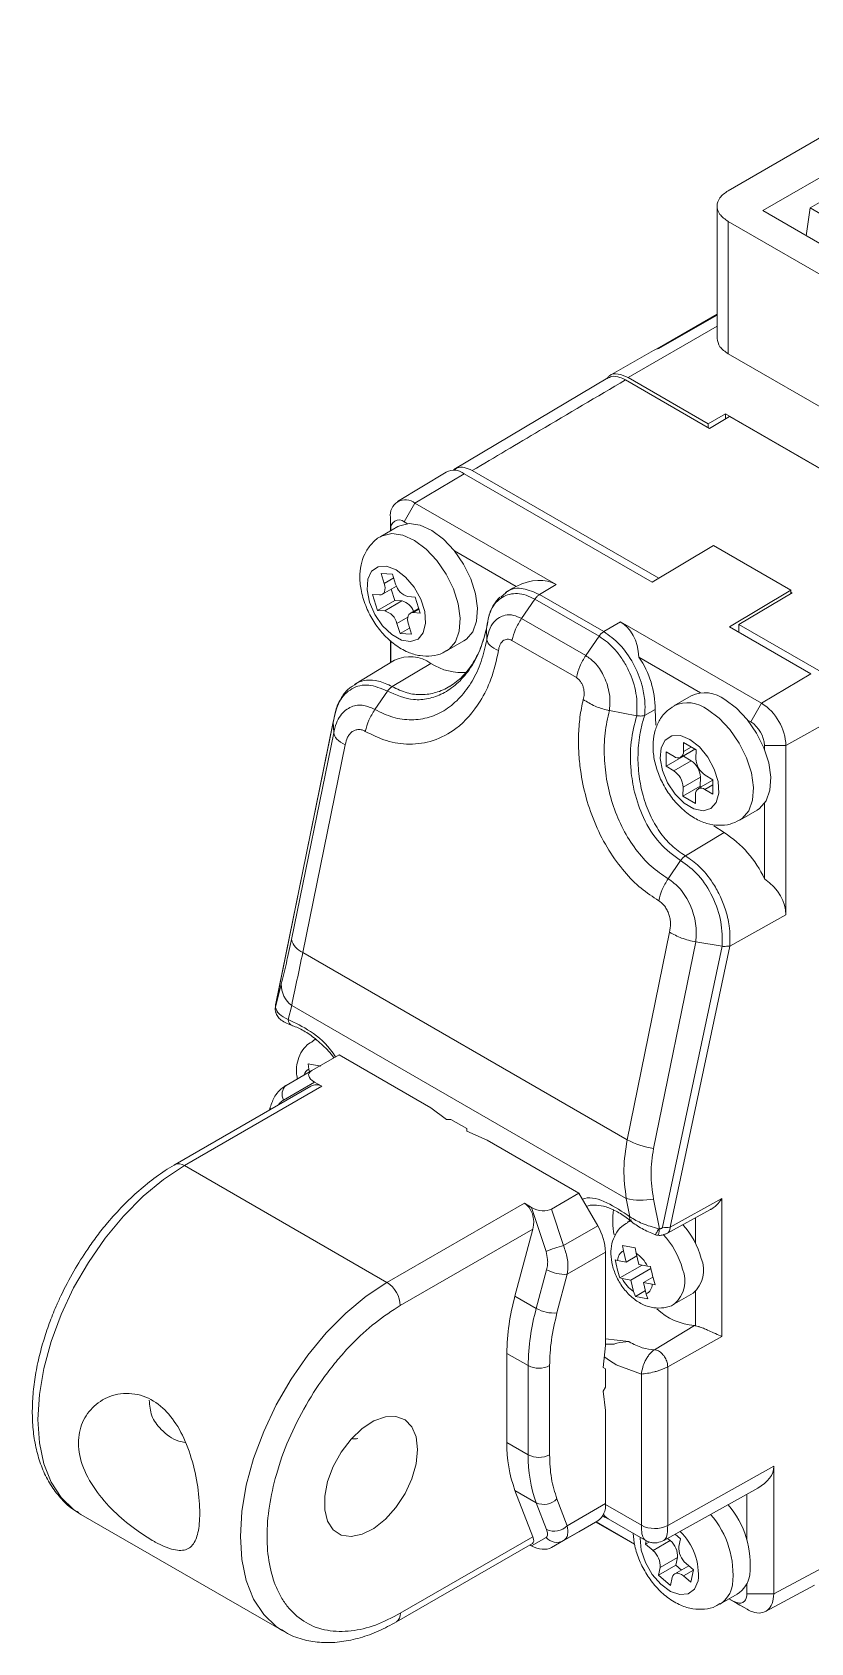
# Model space of a CAD drawing. Header units: inches. Extents: x 0.2 to 16.3, y 0.2 to 11.5.
# Drawn here: x 13.625 to 14.032, y 9.281 to 10.122 of the extents above; entities that cross this region are included whole.
import ezdxf

# ---------------------------------------------------------------- set-up
doc = ezdxf.new("R2010")
doc.units = ezdxf.units.IN
doc.header["$MEASUREMENT"] = 0

msp = doc.modelspace()

# ---------------------------------------------------------------- linework, layer by layer
at = {"color": 7, "linetype": 'Continuous', "lineweight": 18}
for p, q in [((13.98863, 10.03947), (14.132, 10.12224)), ((14.00672, 10.02903), (14.14731, 10.11018)), ((14.03145, 10.03044), (14.06519, 10.04992)), ((13.98286, 10.03146), (13.98286, 9.96232)), ((14.1487, 9.94706), (14.00672, 10.02903)), ((14.03145, 10.03044), (14.02941, 10.01593)), ((14.03771, 10.02683), (14.03145, 10.03044)), ((14.13896, 9.93662), (13.98863, 10.0234)), ((13.98863, 10.0234), (13.98863, 9.95428)), ((13.98286, 9.97489), (13.95157, 9.95682)), ((13.94956, 9.95606), (13.92657, 9.94279)), ((14.13896, 9.8675), (13.98863, 9.95428)), ((13.9258, 9.94179), (13.84545, 9.89378)), ((13.97889, 9.91531), (13.93504, 9.94062)), ((13.93643, 9.94183), (13.97819, 9.91772)), ((13.97819, 9.91772), (13.98724, 9.92295)), ((13.98933, 9.92149), (13.97889, 9.91531)), ((13.98724, 9.92295), (14.0805, 9.86911)), ((13.98724, 9.92295), (13.98724, 9.92025)), ((14.0798, 9.86925), (13.98933, 9.92149)), ((13.97819, 9.91571), (13.97819, 9.91772)), ((13.95243, 9.83705), (13.855, 9.89329)), ((13.84135, 9.89248), (13.81592, 9.87707)), ((13.85083, 9.89163), (13.82508, 9.87624)), ((13.94896, 9.83498), (13.85083, 9.89163)), ((13.82508, 9.87624), (13.81951, 9.86649)), ((13.82508, 9.87624), (13.89878, 9.83369)), ((13.81229, 9.86885), (13.81238, 9.86237)), ((13.81229, 9.86885), (13.81229, 9.86172)), ((13.8162, 9.86398), (13.80716, 9.85876)), ((13.81238, 9.86237), (13.81238, 9.86178)), ((13.81951, 9.86649), (13.82116, 9.86553)), ((13.8457, 9.85137), (13.87791, 9.83277)), ((13.98097, 9.8541), (13.94896, 9.83498)), ((14.02134, 9.8308), (13.98097, 9.8541)), ((13.81332, 9.83923), (13.80739, 9.83959)), ((13.80739, 9.83959), (13.80905, 9.83436)), ((13.81498, 9.834), (13.81332, 9.83923)), ((13.80289, 9.82857), (13.80554, 9.82019)), ((13.80659, 9.82834), (13.80289, 9.82857)), ((13.80805, 9.82866), (13.81539, 9.8329)), ((13.81271, 9.83135), (13.81459, 9.82541)), ((13.82512, 9.82722), (13.82142, 9.82744)), ((13.82778, 9.81884), (13.82512, 9.82722)), ((13.87259, 9.8294), (13.8699, 9.82707)), ((13.87616, 9.83191), (13.87242, 9.82964)), ((13.87616, 9.83191), (13.87791, 9.83277)), ((13.88765, 9.82609), (13.88075, 9.81599)), ((13.88765, 9.82609), (13.92118, 9.80673)), ((13.89012, 9.82851), (13.89878, 9.83369)), ((13.89012, 9.82851), (13.92365, 9.80915)), ((13.98933, 9.81167), (14.02134, 9.8308)), ((14.02204, 9.8294), (13.9942, 9.81294)), ((14.02134, 9.8308), (14.02134, 9.82899)), ((14.02134, 9.8298), (14.02204, 9.8294)), ((13.81459, 9.82541), (13.80554, 9.82019)), ((13.80554, 9.82019), (13.80925, 9.81996)), ((13.80925, 9.81996), (13.81829, 9.82519)), ((13.81459, 9.82541), (13.81829, 9.82519)), ((13.827, 9.82128), (13.82262, 9.81875)), ((13.82407, 9.81906), (13.82778, 9.81884)), ((13.81568, 9.81341), (13.81734, 9.80817)), ((13.82226, 9.81101), (13.81734, 9.80817)), ((13.82327, 9.80781), (13.82161, 9.81305)), ((13.86238, 9.81056), (13.86262, 9.80487)), ((13.88075, 9.81599), (13.91428, 9.79663)), ((13.92365, 9.80915), (13.93232, 9.81433)), ((13.93232, 9.81433), (14.00603, 9.77178)), ((13.98933, 9.81167), (14.03178, 9.78716)), ((13.9942, 9.81294), (13.9942, 9.80886)), ((14.03596, 9.78883), (13.9942, 9.81294)), ((13.81229, 9.80449), (13.81229, 9.793)), ((13.81238, 9.8044), (13.81238, 9.79306)), ((13.81734, 9.80817), (13.82327, 9.80781)), ((13.8416, 9.79909), (13.85065, 9.80431)), ((13.87574, 9.80455), (13.90935, 9.78515)), ((13.91428, 9.79663), (13.92118, 9.80673)), ((13.81438, 9.79427), (13.79348, 9.78161)), ((13.81315, 9.78044), (13.83343, 9.79255)), ((13.97427, 9.77714), (13.94206, 9.79574)), ((14.03178, 9.78716), (14.00603, 9.77178)), ((13.79244, 9.78064), (13.79359, 9.78143)), ((13.81069, 9.77801), (13.80417, 9.76849)), ((13.96932, 9.77559), (13.96027, 9.77037)), ((13.92658, 9.76794), (13.94089, 9.76523)), ((13.94496, 9.76535), (13.95055, 9.76847)), ((13.95055, 9.76847), (13.95089, 9.76036)), ((14.00603, 9.77178), (14.00046, 9.76202)), ((13.75234, 9.61465), (13.7824, 9.76206)), ((13.78248, 9.76262), (13.75236, 9.61489)), ((13.78264, 9.75622), (13.7824, 9.76206)), ((14.00046, 9.76202), (13.99881, 9.76298)), ((14.04502, 9.76423), (14.01882, 9.74963)), ((13.78264, 9.75622), (13.76056, 9.64832)), ((13.76646, 9.64158), (13.78864, 9.74995)), ((13.96538, 9.7512), (13.96532, 9.74655)), ((13.97188, 9.74733), (13.96538, 9.7512)), ((13.95632, 9.74628), (13.95622, 9.73884)), ((13.96527, 9.74406), (13.95622, 9.73884)), ((13.96038, 9.74386), (13.95632, 9.74628)), ((13.96028, 9.73642), (13.96933, 9.74164)), ((13.9639, 9.74348), (13.97124, 9.74772)), ((13.96527, 9.74427), (13.96527, 9.74406)), ((13.96527, 9.74406), (13.96933, 9.74164)), ((13.97182, 9.74268), (13.97188, 9.74733)), ((14.01882, 9.74963), (14.00759, 9.74968)), ((14.00759, 9.74968), (14.00759, 9.74778)), ((14.01882, 9.74963), (14.01882, 9.66122)), ((13.95622, 9.73884), (13.96028, 9.73642)), ((13.97412, 9.73316), (13.96507, 9.72794)), ((13.97412, 9.73316), (13.97406, 9.72851)), ((13.98067, 9.73179), (13.97661, 9.7342)), ((13.97406, 9.72851), (13.96501, 9.72329)), ((13.96507, 9.72794), (13.96501, 9.72329)), ((13.98067, 9.73158), (13.973, 9.72714)), ((13.97406, 9.72851), (13.9747, 9.72813)), ((13.97652, 9.72676), (13.98057, 9.72434)), ((13.98057, 9.72434), (13.98067, 9.73179)), ((13.96501, 9.72329), (13.97151, 9.71942)), ((13.97151, 9.71942), (13.97157, 9.72408)), ((14.00759, 9.71944), (14.00759, 9.68009)), ((13.99472, 9.7107), (14.00376, 9.71592)), ((13.98654, 9.70416), (13.96627, 9.69205)), ((13.98118, 9.70772), (13.98654, 9.70416)), ((13.9638, 9.68962), (13.95729, 9.68009)), ((14.01882, 9.66122), (13.9895, 9.64488)), ((13.95806, 9.65214), (13.93588, 9.54378)), ((13.93588, 9.54378), (13.76646, 9.64158)), ((13.97175, 9.64705), (13.94966, 9.53915)), ((13.98547, 9.64483), (13.95436, 9.49803)), ((13.9895, 9.64488), (13.95836, 9.49804)), ((13.98547, 9.64483), (13.97175, 9.64705)), ((13.75525, 9.62502), (13.75216, 9.61303)), ((13.75207, 9.61202), (13.75216, 9.61303)), ((13.75216, 9.61303), (13.75217, 9.61281)), ((13.76068, 9.61385), (13.75879, 9.60652)), ((13.93541, 9.51298), (13.76068, 9.61385)), ((13.77311, 9.59624), (13.77171, 9.59543)), ((13.76928, 9.58341), (13.77587, 9.58216)), ((13.76971, 9.58061), (13.76928, 9.58341)), ((13.78541, 9.58811), (13.77116, 9.57989)), ((13.83337, 9.56042), (13.78541, 9.58811)), ((13.75644, 9.5645), (13.77264, 9.57385)), ((13.77116, 9.57989), (13.75774, 9.57214)), ((13.77005, 9.57925), (13.76971, 9.58061)), ((13.77264, 9.57385), (13.77641, 9.57167)), ((13.77075, 9.57173), (13.69975, 9.53074)), ((13.77641, 9.57167), (13.70467, 9.53026)), ((13.74947, 9.5607), (13.74907, 9.55922)), ((13.84146, 9.55436), (13.83337, 9.56042)), ((13.84146, 9.55436), (13.84387, 9.55436)), ((13.84387, 9.55436), (13.85222, 9.54954)), ((13.85222, 9.54954), (13.85222, 9.54815)), ((13.86272, 9.54348), (13.85222, 9.54815)), ((13.91068, 9.51579), (13.86272, 9.54348)), ((13.81046, 9.46919), (13.70467, 9.53026)), ((13.89644, 9.50757), (13.91068, 9.51579)), ((13.91068, 9.51579), (13.92052, 9.49874)), ((13.81046, 9.46919), (13.8822, 9.5106)), ((13.88597, 9.50842), (13.8822, 9.5106)), ((13.89353, 9.48536), (13.88597, 9.50842)), ((13.89644, 9.50757), (13.9027, 9.48845)), ((13.9373, 9.50346), (13.93541, 9.51298)), ((13.94966, 9.51279), (13.95275, 9.49723)), ((13.95659, 9.49474), (13.97944, 9.50729)), ((13.95836, 9.49804), (13.98541, 9.51313)), ((13.98541, 9.51313), (13.98541, 9.44096)), ((13.9027, 9.48845), (13.92052, 9.49874)), ((13.93749, 9.5015), (13.93596, 9.50062)), ((13.93812, 9.50187), (13.93753, 9.50152)), ((13.81742, 9.45713), (13.88663, 9.49708)), ((13.88663, 9.49708), (13.8773, 9.46209)), ((13.95275, 9.49723), (13.95229, 9.49728)), ((13.90462, 9.47349), (13.9246, 9.48503)), ((13.9246, 9.48503), (13.9246, 9.4363)), ((13.92962, 9.48105), (13.93091, 9.48072)), ((13.93353, 9.48859), (13.94012, 9.48734)), ((13.93396, 9.48579), (13.93353, 9.48859)), ((13.93543, 9.47986), (13.93396, 9.48579)), ((13.94093, 9.48304), (13.93543, 9.47986)), ((13.94012, 9.48734), (13.94056, 9.48453)), ((13.94056, 9.48453), (13.94203, 9.47861)), ((13.88843, 9.45566), (13.89382, 9.47589)), ((13.89923, 9.45327), (13.90462, 9.47349)), ((13.93091, 9.48072), (13.93543, 9.47986)), ((13.94367, 9.4783), (13.93198, 9.47155)), ((13.94832, 9.47644), (13.93779, 9.47036)), ((13.94203, 9.47861), (13.94655, 9.47775)), ((13.94655, 9.47775), (13.94807, 9.47755)), ((13.93327, 9.47122), (13.93198, 9.47155)), ((13.93779, 9.47036), (13.93327, 9.47122)), ((13.93927, 9.46443), (13.93779, 9.47036)), ((13.94016, 9.4619), (13.93927, 9.46443)), ((13.94543, 9.46494), (13.94016, 9.4619)), ((13.94937, 9.47198), (13.94439, 9.46911)), ((13.94891, 9.46825), (13.94439, 9.46911)), ((13.94439, 9.46911), (13.94587, 9.46318)), ((13.95043, 9.46805), (13.94891, 9.46825)), ((13.88843, 9.45566), (13.8773, 9.46209)), ((13.94676, 9.46065), (13.94016, 9.4619)), ((13.94587, 9.46318), (13.94676, 9.46065)), ((13.96056, 9.458), (13.97031, 9.46362)), ((13.93679, 9.43829), (13.9246, 9.43979)), ((13.97106, 9.44668), (13.95022, 9.43408)), ((13.98541, 9.44096), (13.95709, 9.42516)), ((13.8731, 9.43218), (13.8731, 9.38563)), ((13.88423, 9.42575), (13.8731, 9.43218)), ((13.9234, 9.42487), (13.9246, 9.4363)), ((13.9246, 9.43704), (13.92905, 9.43701)), ((13.937, 9.43817), (13.93679, 9.43829)), ((13.88423, 9.3792), (13.88423, 9.42575)), ((13.89537, 9.3792), (13.89537, 9.42575)), ((13.9234, 9.42487), (13.9246, 9.42417)), ((13.9246, 9.42417), (13.9246, 9.41453)), ((13.94329, 9.42139), (13.93017, 9.42619)), ((13.95709, 9.42516), (13.95709, 9.34231)), ((13.9246, 9.41453), (13.9234, 9.41245)), ((13.94329, 9.42139), (13.94329, 9.34237)), ((13.9234, 9.41245), (13.9246, 9.40241)), ((13.9246, 9.40241), (13.9246, 9.35368)), ((13.88423, 9.3792), (13.8731, 9.38563)), ((13.95709, 9.34231), (14.01244, 9.37317)), ((14.01244, 9.37317), (14.01244, 9.30652)), ((13.8773, 9.36057), (13.88663, 9.33635)), ((13.8773, 9.36057), (13.88843, 9.35414)), ((13.90462, 9.34215), (13.89923, 9.35614)), ((13.9551, 9.33446), (14.00405, 9.36174)), ((13.9984, 9.3586), (13.9984, 9.33468)), ((13.64947, 9.34873), (13.65054, 9.34809)), ((13.65054, 9.34809), (13.75633, 9.28702)), ((13.88843, 9.35414), (13.89382, 9.34014)), ((13.9246, 9.35368), (13.90462, 9.34215)), ((13.91068, 9.33898), (13.89644, 9.33076)), ((13.92052, 9.34467), (13.9027, 9.33437)), ((13.91068, 9.33898), (13.92052, 9.34467)), ((13.93981, 9.33239), (13.91953, 9.34409)), ((13.91965, 9.34416), (13.93979, 9.33254)), ((13.92589, 9.34576), (13.94534, 9.33453)), ((13.96382, 9.33536), (13.96097, 9.33773)), ((13.81538, 9.29189), (13.88638, 9.33288)), ((13.88663, 9.33635), (13.81742, 9.2964)), ((13.88597, 9.33161), (13.88508, 9.33213)), ((13.89353, 9.33597), (13.88597, 9.33161)), ((13.89644, 9.33076), (13.9027, 9.33437)), ((13.94581, 9.33428), (13.94541, 9.33246)), ((13.94746, 9.33364), (13.94541, 9.33246)), ((13.94541, 9.33246), (13.94938, 9.32915)), ((13.94938, 9.32915), (13.95842, 9.33438)), ((13.95703, 9.33554), (13.95842, 9.33438)), ((13.96294, 9.33129), (13.96382, 9.33536)), ((13.96124, 9.32146), (13.9522, 9.31624)), ((13.96212, 9.32553), (13.95308, 9.32031)), ((13.96806, 9.32126), (13.96073, 9.31702)), ((13.96212, 9.32553), (13.96124, 9.32146)), ((13.96124, 9.32146), (13.96418, 9.31901)), ((13.9706, 9.31914), (13.96664, 9.32245)), ((13.95308, 9.32031), (13.9522, 9.31624)), ((13.9522, 9.31624), (13.95854, 9.31095)), ((13.95854, 9.31095), (13.95942, 9.31502)), ((13.96523, 9.31594), (13.96919, 9.31263)), ((13.96919, 9.31263), (13.9706, 9.31914)), ((14.01244, 9.30652), (14.03794, 9.32023)), ((13.98428, 9.30119), (13.99332, 9.30641)), ((13.9984, 9.31206), (13.9984, 9.30659)), ((13.9984, 9.30659), (14.01244, 9.30652)), ((14.00814, 9.29739), (14.03369, 9.31112)), ((13.99853, 9.29849), (13.98906, 9.30395)), ((13.98919, 9.30402), (13.99157, 9.30265)), ((13.99853, 9.29849), (13.99481, 9.30071)), ((13.75633, 9.28702), (13.75539, 9.28758))]:
    msp.add_line(p, q, dxfattribs=at)
at = {"color": 8, "linetype": 'Continuous', "lineweight": 18}
for p, q in [((13.9525, 9.95696), (13.98286, 9.97449)), ((13.93643, 9.94183), (13.98286, 9.96863)), ((13.80905, 9.83436), (13.81397, 9.83719)), ((13.82714, 9.82084), (13.82407, 9.81906)), ((13.82128, 9.81664), (13.81568, 9.81341)), ((13.96532, 9.74655), (13.96932, 9.74886)), ((13.98064, 9.72914), (13.97652, 9.72676)), ((13.7717, 9.59543), (13.77332, 9.59615)), ((13.93595, 9.50061), (13.93803, 9.50146)), ((13.97162, 9.50299), (13.97162, 9.48959)), ((13.97162, 9.46456), (13.97162, 9.44662)), ((13.92459, 9.35317), (13.94329, 9.34237)), ((13.97057, 9.31902), (13.96523, 9.31594)), ((13.99481, 9.30071), (13.99157, 9.30265))]:
    msp.add_line(p, q, dxfattribs=at)
at = {"color": 8, "linetype": 'Continuous', "lineweight": 18, "flags": 128}
for points in [[(13.80716, 9.85876), (13.80805, 9.85922), (13.81306, 9.86037), (13.81877, 9.85954), (13.82485, 9.85678), (13.83089, 9.85228), (13.83652, 9.8463), (13.84139, 9.83924), (13.84519, 9.83153), (13.84769, 9.82365), (13.84872, 9.81611), (13.84822, 9.80937), (13.84622, 9.80386), (13.84285, 9.79992), (13.8416, 9.79909)], [(13.97787, 9.76845), (13.98391, 9.76396), (13.98955, 9.75801), (13.99444, 9.75096), (13.99826, 9.74325), (14.00077, 9.73538), (14.00183, 9.72782), (14.00135, 9.72107), (13.99937, 9.71554), (13.99602, 9.71158), (13.99459, 9.71063)], [(13.75236, 9.61489), (13.75236, 9.61488), (13.75234, 9.61465)], [(13.70467, 9.53026), (13.69378, 9.52307), (13.6831, 9.51422), (13.67287, 9.50391), (13.66328, 9.49233), (13.65454, 9.47972), (13.64682, 9.46634), (13.64027, 9.45247), (13.63503, 9.43837), (13.63122, 9.42435), (13.6289, 9.41069), (13.62812, 9.39766), (13.6289, 9.38552), (13.63122, 9.37454), (13.63503, 9.36493), (13.64027, 9.35688), (13.64682, 9.35056), (13.64947, 9.34873)], [(13.75539, 9.28758), (13.7526, 9.28949), (13.74606, 9.29581), (13.74082, 9.30386), (13.737, 9.31347), (13.73468, 9.32445), (13.7339, 9.33659), (13.73468, 9.34962), (13.737, 9.36328), (13.74082, 9.3773), (13.74606, 9.3914), (13.7526, 9.40527), (13.76033, 9.41865), (13.76907, 9.43126), (13.77866, 9.44284), (13.78889, 9.45315), (13.79957, 9.462), (13.81046, 9.46919)], [(13.92351, 9.34807), (13.92416, 9.3472), (13.92589, 9.34576), (13.92589, 9.34576)], [(13.94274, 9.33603), (13.94272, 9.33557), (13.94328, 9.32946), (13.94544, 9.32295), (13.94896, 9.31675), (13.95346, 9.31154), (13.95846, 9.30787), (13.9634, 9.30614), (13.96776, 9.30654), (13.97107, 9.30903), (13.97295, 9.31334)]]:
    msp.add_lwpolyline(points, dxfattribs=at)
at = {"color": 7, "linetype": 'Continuous', "lineweight": 18, "flags": 128}
for points in [[(13.85065, 9.80431), (13.8519, 9.80515), (13.85527, 9.80908), (13.85726, 9.81459), (13.85776, 9.82133), (13.85673, 9.82887), (13.85424, 9.83675), (13.85044, 9.84446), (13.84557, 9.85153), (13.83994, 9.8575), (13.83389, 9.862), (13.82782, 9.86476), (13.8221, 9.86559), (13.8171, 9.86445), (13.8162, 9.86398)], [(13.80136, 9.82455), (13.80414, 9.81809), (13.80814, 9.81224), (13.81292, 9.80763), (13.81796, 9.80477), (13.82272, 9.80395), (13.82667, 9.80528), (13.8294, 9.8086), (13.8306, 9.81356), (13.83015, 9.81962), (13.82809, 9.82612), (13.82465, 9.83236), (13.8202, 9.83766), (13.81522, 9.84145), (13.81025, 9.84331), (13.80584, 9.84306), (13.80245, 9.8407), (13.80046, 9.8365), (13.80008, 9.83092), (13.80136, 9.82455)], [(13.80659, 9.82834), (13.80742, 9.82841), (13.80814, 9.82872), (13.80873, 9.82925), (13.80916, 9.82999), (13.80941, 9.83091), (13.80947, 9.83197), (13.80935, 9.83313), (13.80905, 9.83436)], [(13.82407, 9.81906), (13.82324, 9.819), (13.82252, 9.81869), (13.82194, 9.81815), (13.82151, 9.81741), (13.82126, 9.8165), (13.82119, 9.81543), (13.82131, 9.81427), (13.82161, 9.81305)], [(14.00376, 9.71592), (14.00507, 9.7168), (14.00842, 9.72076), (14.0104, 9.72629), (14.01087, 9.73305), (14.00982, 9.7406), (14.00731, 9.74848), (14.00349, 9.75618), (13.9986, 9.76323), (13.99296, 9.76919), (13.98691, 9.77367)], [(13.96868, 9.75286), (13.9637, 9.75486), (13.95923, 9.75475), (13.95576, 9.75253), (13.95366, 9.74845), (13.95317, 9.74294), (13.95433, 9.73661), (13.95702, 9.73013), (13.96095, 9.72422), (13.96569, 9.71951), (13.97073, 9.71651), (13.97553, 9.71555), (13.97955, 9.71673), (13.98237, 9.71992), (13.98368, 9.72479), (13.98334, 9.73079), (13.98139, 9.73728), (13.97803, 9.74356), (13.97364, 9.74895), (13.96868, 9.75286)], [(13.82647, 9.38199), (13.8257, 9.37455), (13.82345, 9.3667), (13.81987, 9.35892), (13.81516, 9.35171), (13.80964, 9.34552), (13.80364, 9.34073), (13.79754, 9.33766), (13.79174, 9.33649), (13.78658, 9.33729), (13.7824, 9.34001), (13.77946, 9.3445), (13.77794, 9.35045), (13.77794, 9.3575), (13.77946, 9.36521), (13.7824, 9.37308), (13.78658, 9.38063), (13.79174, 9.38739), (13.79754, 9.39292), (13.80364, 9.39688), (13.80964, 9.39902), (13.81516, 9.39921), (13.81987, 9.39743), (13.82345, 9.3938), (13.8257, 9.38854), (13.82647, 9.38199)], [(13.96523, 9.31594), (13.96428, 9.31662), (13.96333, 9.31708), (13.96241, 9.31732), (13.96156, 9.31731), (13.96081, 9.31706), (13.96018, 9.31659), (13.95971, 9.3159), (13.95942, 9.31502)]]:
    msp.add_lwpolyline(points, dxfattribs=at)
at = {"color": 7, "linetype": 'Continuous', "lineweight": 18}
for centre, radius, start, end in [((13.95298, 9.95009), 0.00688, 94.03914, 119.82565), ((13.84541, 9.88453), 0.00893, 52.64308, 116.99717), ((13.82008, 9.87012), 0.0079, 50.79671, 189.21404), ((13.81673, 9.86308), 0.0044, 50.79671, 189.21404), ((13.82367, 9.8361), 0.00894, 193.58729, 255.38278), ((13.80699, 9.81131), 0.00894, 13.58729, 75.38278), ((13.81616, 9.81678), 0.00868, 19.90457, 75.74702), ((13.82239, 9.77671), 0.01931, 55.12891, 114.51134), ((13.84974, 9.81768), 0.02996, 237.02096, 275.35685), ((13.9017, 9.76821), 0.04886, 0.30606, 34.29621), ((13.97656, 9.7604), 0.01683, 52.03867, 115.48079), ((13.99105, 9.74836), 0.0278, 2.60548, 57.39452), ((13.99212, 9.74898), 0.01548, 2.60548, 57.39452), ((13.96234, 9.74615), 0.00301, 229.29591, 7.67725), ((13.96354, 9.73278), 0.01059, 2.0947, 56.89246), ((13.9824, 9.74307), 0.01059, 182.0947, 236.89246), ((13.9545, 9.72755), 0.01059, 2.0947, 56.89246), ((13.97455, 9.72448), 0.00301, 49.29591, 187.67725), ((13.95648, 9.65664), 0.05623, 24.64835, 57.68016), ((13.77024, 9.65085), 0.01001, 194.64334, 247.82288), ((13.76929, 9.62494), 0.01404, 179.67061, 232.1791), ((13.7618, 9.56752), 0.00615, 131.33587, 209.42481), ((13.95584, 9.58038), 0.04168, 241.39714, 261.48172), ((13.96897, 9.50179), 0.04063, 172.18868, 190.93495), ((13.94299, 9.54641), 0.03427, 257.2195, 281.22806), ((13.89621, 9.48406), 0.0284, 1.9565, 31.14373), ((13.95632, 9.50814), 0.0103, 259.02898, 281.43551), ((13.93463, 9.47146), 0.04119, 14.52509, 42.57954), ((13.9133, 9.4419), 0.04775, 102.83574, 114.46726), ((13.93663, 9.48073), 0.00572, 117.86295, 180.0731), ((13.92953, 9.46875), 0.01925, 27.86375, 55.06787), ((13.96015, 9.47554), 0.01566, 310.45703, 23.55431), ((13.90315, 9.49242), 0.01899, 240.57299, 274.44123), ((13.80231, 9.45644), 0.01513, 2.60548, 57.39452), ((13.95029, 9.48022), 0.01925, 207.86375, 235.06787), ((13.94319, 9.46824), 0.00572, 297.86295, 0.0731), ((13.9901, 9.43101), 0.11701, 164.5964, 179.42776), ((14.00124, 9.42459), 0.11701, 164.5964, 179.42776), ((13.89776, 9.4722), 0.01899, 240.57299, 274.44123), ((13.97387, 9.47955), 0.03299, 226.97367, 265.11652), ((13.97101, 9.44314), 0.00354, 80.10269, 89.19567), ((13.8898, 9.4365), 0.0121, 242.60967, 297.39033), ((13.94306, 9.38446), 0.06997, 179.04293, 199.96976), ((13.95419, 9.37803), 0.06997, 179.04293, 199.96976), ((13.8898, 9.38995), 0.0121, 242.60967, 297.39033), ((13.89242, 9.36274), 0.00948, 245.1196, 315.91677), ((13.91474, 9.35271), 0.0099, 305.69804, 5.62038), ((13.95178, 9.32176), 0.0484, 353.66567, 40.42255), ((13.89781, 9.34874), 0.00948, 245.1196, 315.91677), ((13.95026, 9.35585), 0.01517, 242.65648, 296.76622), ((13.89912, 9.34094), 0.00748, 221.60345, 298.60282), ((13.95206, 9.32652), 0.01011, 354.39106, 50.99917), ((13.973, 9.33031), 0.01011, 174.39106, 230.99917), ((13.94301, 9.32129), 0.01011, 354.39106, 50.99917), ((13.98589, 9.31844), 0.01414, 301.73633, 351.80959)]:
    msp.add_arc(centre, radius, start, end, dxfattribs=at)
at = {"color": 8, "linetype": 'Continuous', "lineweight": 18}
for centre, radius, start, end in [((13.96751, 9.75517), 0.01683, 52.04146, 115.45371), ((13.76251, 9.60678), 0.00373, 184.12397, 249.48108), ((13.77184, 9.57611), 0.00497, 115.32433, 163.48714), ((13.75086, 9.56046), 0.00142, 170.00116, 217.30889), ((13.7018, 9.52635), 0.00485, 53.68398, 115.21307), ((13.93926, 9.50274), 0.00209, 159.66619, 223.11057), ((13.92496, 9.46587), 0.04111, 14.50844, 43.80283), ((13.95039, 9.46991), 0.01567, 310.56961, 23.53726), ((13.95843, 9.47476), 0.05619, 232.1158, 239.80657), ((13.94373, 9.31686), 0.04744, 353.15103, 41.10813), ((13.94135, 9.31638), 0.03175, 354.4942, 45.77595), ((13.97683, 9.31322), 0.01415, 302.0488, 351.79065), ((13.81249, 9.29591), 0.00496, 305.9182, 5.60117)]:
    msp.add_arc(centre, radius, start, end, dxfattribs=at)
at = {"color": 7, "linetype": 'Continuous', "lineweight": 18}
for centre, major_axis, ratio, start_param, end_param in [((13.87567, 9.79318), (0.02301, 0.04057), 0.582265, 6.278788, 6.987561), ((13.9092, 9.77382), (0.02301, 0.04057), 0.582265, 5.570015, 6.278788), ((13.96675, 9.66148), (0.05206, -0.0004), 0.582312, 0.004439, 0.673727), ((13.78047, 9.57617), (0.01091, -0.00174), 0.427891, 2.6564, 3.982929), ((13.77388, 9.56217), (-0.00078, 0.0103), 0.715187, 5.829269, 6.614586), ((13.87967, 9.5011), (-0.00078, 0.0103), 0.715187, 4.258473, 5.829269), ((13.88999, 9.51294), (0.00838, -0.0032), 0.649455, 4.471399, 5.797929), ((13.98436, 9.37331), (0.02808, -0.00021), 0.572321, 5.493418, 6.287473), ((13.88999, 9.33613), (0.00838, -0.0032), 0.649455, 4.471399, 5.797929), ((13.87967, 9.34037), (-0.00695, 0.00731), 0.349555, 3.057513, 3.842992)]:
    msp.add_ellipse(centre, major_axis=major_axis, ratio=ratio, start_param=start_param, end_param=end_param, dxfattribs=at)
for points in [[(13.98863, 10.03947), (13.98701, 10.0383), (13.98378, 10.03595), (13.9824, 10.03144), (13.98378, 10.02692), (13.98701, 10.02458), (13.98863, 10.0234)], [(13.98286, 9.96232), (13.98313, 9.96082), (13.98367, 9.95781), (13.98698, 9.95546), (13.98863, 9.95428)], [(13.88765, 9.82609), (13.88802, 9.82659), (13.88878, 9.82759), (13.88967, 9.8282), (13.89012, 9.82851)], [(13.87574, 9.80455), (13.87627, 9.80651), (13.87732, 9.81045), (13.87961, 9.81414), (13.88075, 9.81599)], [(13.92118, 9.80673), (13.92156, 9.80723), (13.92231, 9.80823), (13.92321, 9.80884), (13.92365, 9.80915)], [(13.90935, 9.78515), (13.90986, 9.78712), (13.91089, 9.79107), (13.91315, 9.79478), (13.91428, 9.79663)], [(13.93198, 9.47155), (13.93154, 9.47311), (13.93067, 9.47623), (13.92997, 9.47945), (13.92962, 9.48105)], [(13.94807, 9.47755), (13.94842, 9.47594), (13.94912, 9.47272), (13.94999, 9.4696), (13.95043, 9.46805)], [(13.89537, 9.42575), (13.89553, 9.43016), (13.89585, 9.43897), (13.8981, 9.44851), (13.89923, 9.45327)], [(13.89923, 9.35614), (13.8981, 9.35961), (13.89585, 9.36654), (13.89553, 9.37498), (13.89537, 9.3792)]]:
    msp.add_open_spline(points, degree=3, dxfattribs=at)
for points, knots in [([(13.93643, 9.94183), (13.93463, 9.94261), (13.93104, 9.94416), (13.92717, 9.94373), (13.92592, 9.94208), (13.92561, 9.94168)], [0, 0, 0, 0, 0.43035, 0.860699, 1, 1, 1, 1]), ([(13.93504, 9.94062), (13.92008, 9.9318), (13.89337, 9.91604), (13.86673, 9.90024), (13.855, 9.89329)], [0, 0, 0, 0, 0.5600048, 1, 1, 1, 1]), ([(13.92543, 9.94131), (13.9262, 9.94175), (13.92804, 9.94281), (13.93153, 9.94237), (13.93404, 9.94112), (13.93504, 9.94062)], [0, 0, 0, 0, 0.299747, 0.722127, 1, 1, 1, 1]), ([(13.855, 9.89329), (13.8536, 9.89393), (13.85079, 9.8952), (13.84767, 9.89519), (13.84644, 9.89418), (13.84611, 9.89391)], [0, 0, 0, 0, 0.422991, 0.845983, 1, 1, 1, 1]), ([(13.80718, 9.85873), (13.80709, 9.85869), (13.80508, 9.85788), (13.802, 9.85479), (13.79857, 9.8498), (13.79664, 9.84388), (13.79605, 9.83731), (13.79671, 9.83118), (13.7978, 9.82733), (13.79821, 9.82591)], [0, 0, 0, 0, 0.007914, 0.181058, 0.347191, 0.515446, 0.694439, 0.887438, 1, 1, 1, 1]), ([(13.79821, 9.82591), (13.7987, 9.8245), (13.80007, 9.82056), (13.80341, 9.81431), (13.8084, 9.8077), (13.81444, 9.80215), (13.82096, 9.79832), (13.82758, 9.79636), (13.83378, 9.7963), (13.8386, 9.79729), (13.84084, 9.79885), (13.84146, 9.79928)], [0, 0, 0, 0, 0.074041, 0.206863, 0.340699, 0.477484, 0.61976, 0.739047, 0.850935, 0.959354, 1, 1, 1, 1]), ([(13.86238, 9.81056), (13.86298, 9.81411), (13.8642, 9.82121), (13.86928, 9.82667), (13.87431, 9.82881), (13.87856, 9.82918), (13.88306, 9.82839), (13.88611, 9.82686), (13.88765, 9.82609)], [0, 0, 0, 0, 0.249328, 0.498429, 0.623734, 0.74892, 0.874188, 1, 1, 1, 1]), ([(13.86945, 9.8272), (13.86827, 9.8259), (13.86581, 9.82315), (13.86348, 9.81776), (13.86292, 9.81359), (13.86268, 9.81174)], [0, 0, 0, 0, 0.3342178, 0.7040624, 1, 1, 1, 1]), ([(13.88075, 9.81599), (13.87935, 9.81665), (13.87641, 9.81803), (13.8724, 9.81797), (13.86894, 9.81666), (13.86597, 9.81412), (13.86359, 9.81015), (13.86292, 9.80655), (13.86262, 9.80487)], [0, 0, 0, 0, 0.1677364, 0.3521428, 0.4871717, 0.6389737, 0.831837, 1, 1, 1, 1]), ([(13.81069, 9.77801), (13.81524, 9.77607), (13.8223, 9.77305), (13.83216, 9.7739), (13.83982, 9.77657), (13.84715, 9.78163), (13.85368, 9.7891), (13.85916, 9.79877), (13.86129, 9.80657), (13.86238, 9.81056)], [0, 0, 0, 0, 0.208514, 0.323681, 0.445533, 0.574254, 0.709641, 0.851769, 1, 1, 1, 1]), ([(13.86268, 9.81188), (13.86184, 9.80846), (13.86015, 9.80161), (13.85568, 9.79283), (13.85014, 9.78543), (13.84556, 9.78217), (13.84328, 9.78055)], [0, 0, 0, 0, 0.251454, 0.502286, 0.751844, 1, 1, 1, 1]), ([(13.94496, 9.76535), (13.94508, 9.76674), (13.94527, 9.76902), (13.94517, 9.77174), (13.94486, 9.77561), (13.94361, 9.78243), (13.93938, 9.79281), (13.9323, 9.80299), (13.92651, 9.80712), (13.92365, 9.80915)], [0, 0, 0, 0, 0.090046, 0.1488, 0.16561, 0.323005, 0.545075, 0.775892, 1, 1, 1, 1]), ([(13.86262, 9.80487), (13.86173, 9.80099), (13.85996, 9.7932), (13.85512, 9.78308), (13.84889, 9.77452), (13.84128, 9.76811), (13.83264, 9.76403), (13.82327, 9.76271), (13.81357, 9.76386), (13.8073, 9.76695), (13.80417, 9.76849)], [0, 0, 0, 0, 0.123584, 0.248726, 0.373798, 0.499207, 0.624438, 0.749796, 0.875432, 1, 1, 1, 1]), ([(13.86262, 9.80487), (13.86294, 9.80387), (13.86359, 9.80187), (13.86701, 9.8001), (13.86873, 9.79921)], [0, 0, 0, 0, 0.50013, 1, 1, 1, 1]), ([(13.86873, 9.79921), (13.86878, 9.79971), (13.86889, 9.80074), (13.86939, 9.80213), (13.87009, 9.80338), (13.871, 9.80433), (13.87209, 9.80497), (13.87328, 9.80522), (13.87453, 9.80514), (13.87534, 9.80474), (13.87574, 9.80455)], [0, 0, 0, 0, 0.11782, 0.242931, 0.371062, 0.499161, 0.624773, 0.752597, 0.87771, 1, 1, 1, 1]), ([(13.92118, 9.80673), (13.92269, 9.80575), (13.92569, 9.80378), (13.92989, 9.79955), (13.93362, 9.79457), (13.93773, 9.78715), (13.94127, 9.77671), (13.94102, 9.76906), (13.94089, 9.76523)], [0, 0, 0, 0, 0.125761, 0.251022, 0.376238, 0.501616, 0.75075, 1, 1, 1, 1]), ([(13.79914, 9.75706), (13.8028, 9.75523), (13.8104, 9.75145), (13.82252, 9.74982), (13.83499, 9.75164), (13.84808, 9.75859), (13.85821, 9.77014), (13.86538, 9.78452), (13.86757, 9.79412), (13.86873, 9.79921)], [0, 0, 0, 0, 0.121587, 0.252403, 0.39297, 0.543184, 0.741385, 0.863001, 1, 1, 1, 1]), ([(13.92658, 9.76794), (13.92675, 9.76956), (13.92709, 9.77268), (13.92652, 9.77763), (13.92532, 9.78225), (13.92306, 9.78758), (13.9194, 9.793), (13.9159, 9.79548), (13.91428, 9.79663)], [0, 0, 0, 0, 0.155857, 0.300953, 0.437924, 0.567125, 0.799357, 1, 1, 1, 1]), ([(13.90935, 9.78515), (13.90973, 9.78489), (13.91051, 9.78436), (13.91152, 9.78315), (13.91238, 9.78172), (13.913, 9.78011), (13.91337, 9.7784), (13.91347, 9.7767), (13.91336, 9.77508), (13.91306, 9.77415), (13.91292, 9.77369)], [0, 0, 0, 0, 0.120683, 0.247152, 0.372056, 0.500257, 0.625655, 0.756459, 0.880216, 1, 1, 1, 1]), ([(13.7824, 9.76206), (13.78325, 9.7658), (13.78494, 9.77329), (13.79177, 9.77998), (13.80075, 9.7823), (13.80737, 9.77944), (13.81069, 9.77801)], [0, 0, 0, 0, 0.249805, 0.4994208, 0.7493558, 1, 1, 1, 1]), ([(13.79243, 9.78065), (13.79184, 9.78029), (13.78958, 9.77893), (13.78663, 9.77494), (13.78379, 9.76933), (13.78302, 9.76493), (13.78266, 9.7629)], [0, 0, 0, 0, 0.110958, 0.424271, 0.735338, 1, 1, 1, 1]), ([(13.81315, 9.78044), (13.81271, 9.78013), (13.81182, 9.77951), (13.81107, 9.77851), (13.81069, 9.77801)], [0, 0, 0, 0, 0.497258, 1, 1, 1, 1]), ([(13.80417, 9.76849), (13.8022, 9.76937), (13.79798, 9.77127), (13.79267, 9.77051), (13.78872, 9.76819), (13.78601, 9.76528), (13.78378, 9.76133), (13.78303, 9.75796), (13.78264, 9.75622)], [0, 0, 0, 0, 0.20459, 0.437673, 0.566426, 0.702382, 0.846176, 1, 1, 1, 1]), ([(13.79914, 9.75706), (13.79967, 9.75901), (13.80073, 9.76294), (13.80302, 9.76663), (13.80417, 9.76849)], [0, 0, 0, 0, 0.497276, 1, 1, 1, 1]), ([(13.91292, 9.77369), (13.91229, 9.77066), (13.91103, 9.76455), (13.91039, 9.75513), (13.91052, 9.74587), (13.91158, 9.73497), (13.91419, 9.72218), (13.91923, 9.70792), (13.92601, 9.69484), (13.93412, 9.68373), (13.94292, 9.67471), (13.94924, 9.67062), (13.95237, 9.6686)], [0, 0, 0, 0, 0.080707, 0.163031, 0.235727, 0.308087, 0.427291, 0.54596, 0.667966, 0.784297, 0.893231, 1, 1, 1, 1]), ([(13.92658, 9.76794), (13.92629, 9.768), (13.92377, 9.76853), (13.91866, 9.77015), (13.91491, 9.77246), (13.91292, 9.77369)], [0, 0, 0, 0, 0.057383, 0.500719, 1, 1, 1, 1]), ([(13.95729, 9.68009), (13.95426, 9.68211), (13.9482, 9.68615), (13.94025, 9.69516), (13.93355, 9.70579), (13.92847, 9.71776), (13.92513, 9.7305), (13.92372, 9.74347), (13.92398, 9.75624), (13.92572, 9.76406), (13.92658, 9.76794)], [0, 0, 0, 0, 0.1246908, 0.2501464, 0.3754264, 0.5008375, 0.6259945, 0.7513068, 0.8764488, 1, 1, 1, 1]), ([(13.9604, 9.77018), (13.95914, 9.76946), (13.95613, 9.76771), (13.95275, 9.76327), (13.95028, 9.75769), (13.94921, 9.75134), (13.94952, 9.74431), (13.95131, 9.73681), (13.95453, 9.72932), (13.95901, 9.72234), (13.96457, 9.71624), (13.97078, 9.71164), (13.97725, 9.70877), (13.98357, 9.70773), (13.98951, 9.70823), (13.99289, 9.70989), (13.99446, 9.71066)], [0, 0, 0, 0, 0.04782, 0.114532, 0.180606, 0.249885, 0.324633, 0.403902, 0.484162, 0.564705, 0.6465, 0.730868, 0.806088, 0.875963, 0.942451, 1, 1, 1, 1]), ([(13.94089, 9.76523), (13.93974, 9.76074), (13.93743, 9.75164), (13.93745, 9.73782), (13.93964, 9.72434), (13.94427, 9.71104), (13.95236, 9.69793), (13.96, 9.69238), (13.9638, 9.68962)], [0, 0, 0, 0, 0.165533, 0.335366, 0.46358, 0.624197, 0.813309, 1, 1, 1, 1]), ([(13.94496, 9.76535), (13.94452, 9.76525), (13.94375, 9.76507), (13.94249, 9.76507), (13.94157, 9.76513), (13.94107, 9.76521), (13.94089, 9.76523)], [0, 0, 0, 0, 0.3750968, 0.6707688, 0.8788018, 1, 1, 1, 1]), ([(13.96627, 9.69205), (13.96377, 9.69375), (13.95886, 9.6971), (13.95263, 9.70455), (13.9476, 9.71336), (13.94401, 9.72319), (13.94187, 9.73386), (13.94138, 9.7427), (13.94177, 9.74996), (13.94251, 9.75571), (13.94362, 9.76097), (13.9446, 9.7642), (13.94496, 9.76535)], [0, 0, 0, 0, 0.126294, 0.248663, 0.370087, 0.498036, 0.617487, 0.748454, 0.805475, 0.874075, 0.955183, 1, 1, 1, 1]), ([(13.78264, 9.75622), (13.78296, 9.75515), (13.7836, 9.75301), (13.78696, 9.75097), (13.78864, 9.74995)], [0, 0, 0, 0, 0.500435, 1, 1, 1, 1]), ([(13.78864, 9.74995), (13.78896, 9.75138), (13.78946, 9.75355), (13.79094, 9.75572), (13.7923, 9.75698), (13.79388, 9.7578), (13.79561, 9.75808), (13.79741, 9.75791), (13.79857, 9.75734), (13.79914, 9.75706)], [0, 0, 0, 0, 0.245572, 0.373218, 0.499285, 0.625401, 0.751777, 0.877837, 1, 1, 1, 1]), ([(13.9638, 9.68962), (13.96418, 9.69012), (13.96493, 9.69112), (13.96582, 9.69174), (13.96627, 9.69205)], [0, 0, 0, 0, 0.502742, 1, 1, 1, 1]), ([(13.96627, 9.69205), (13.96873, 9.69036), (13.97389, 9.68682), (13.97994, 9.67931), (13.98435, 9.67156), (13.98743, 9.66391), (13.98972, 9.65463), (13.98958, 9.64834), (13.9895, 9.64488)], [0, 0, 0, 0, 0.180061, 0.378365, 0.505739, 0.63991, 0.801206, 1, 1, 1, 1]), ([(13.9638, 9.68962), (13.96702, 9.68728), (13.97345, 9.6826), (13.9809, 9.67082), (13.98558, 9.65748), (13.9855, 9.64905), (13.98547, 9.64483)], [0, 0, 0, 0, 0.2502245, 0.5000044, 0.7497637, 1, 1, 1, 1]), ([(13.95729, 9.68009), (13.95615, 9.67823), (13.9539, 9.67452), (13.95288, 9.67057), (13.95237, 9.6686)], [0, 0, 0, 0, 0.502722, 1, 1, 1, 1]), ([(13.97175, 9.64705), (13.97192, 9.65023), (13.97225, 9.65649), (13.96968, 9.66493), (13.96656, 9.67088), (13.96281, 9.67608), (13.95945, 9.67852), (13.95729, 9.68009)], [0, 0, 0, 0, 0.256012, 0.50256, 0.638236, 0.766006, 1, 1, 1, 1]), ([(13.95237, 9.6686), (13.95292, 9.66823), (13.95405, 9.66748), (13.95553, 9.66577), (13.95679, 9.66376), (13.95774, 9.66148), (13.95835, 9.65908), (13.95873, 9.65584), (13.95832, 9.65361), (13.95806, 9.65214)], [0, 0, 0, 0, 0.121784, 0.248137, 0.373872, 0.500587, 0.62603, 0.753831, 1, 1, 1, 1]), ([(13.95806, 9.65214), (13.96006, 9.65104), (13.96408, 9.64883), (13.96919, 9.64764), (13.97175, 9.64705)], [0, 0, 0, 0, 0.49864, 1, 1, 1, 1]), ([(13.75525, 9.62502), (13.75613, 9.62856), (13.75788, 9.63556), (13.75967, 9.64409), (13.76056, 9.64832)], [0, 0, 0, 0, 0.504154, 1, 1, 1, 1]), ([(13.76646, 9.64158), (13.76544, 9.63661), (13.76337, 9.62657), (13.76158, 9.61812), (13.76068, 9.61385)], [0, 0, 0, 0, 0.495576, 1, 1, 1, 1]), ([(13.98547, 9.64483), (13.98584, 9.64478), (13.9866, 9.64468), (13.98769, 9.6448), (13.98857, 9.64484), (13.98913, 9.6448), (13.9894, 9.64486), (13.9895, 9.64488)], [0, 0, 0, 0, 0.249886, 0.499926, 0.747959, 0.907794, 1, 1, 1, 1]), ([(13.75233, 9.6103), (13.75223, 9.61071), (13.75202, 9.61153), (13.75212, 9.61238), (13.75217, 9.61281)], [0, 0, 0, 0, 0.491601, 1, 1, 1, 1]), ([(13.75236, 9.61442), (13.75234, 9.6143), (13.75227, 9.61383), (13.75217, 9.61302), (13.7521, 9.61212), (13.7521, 9.61171), (13.7521, 9.6115)], [0, 0, 0, 0, 0.102037, 0.409199, 0.702841, 1, 1, 1, 1]), ([(13.75234, 9.61465), (13.75233, 9.61458), (13.75231, 9.61445), (13.75226, 9.61415), (13.75221, 9.61376), (13.75216, 9.61332), (13.75216, 9.61313), (13.75216, 9.61303)], [0, 0, 0, 0, 0.105787, 0.213994, 0.459109, 0.727072, 1, 1, 1, 1]), ([(13.75217, 9.61281), (13.75261, 9.61167), (13.75344, 9.6095), (13.75708, 9.60747), (13.75879, 9.60652)], [0, 0, 0, 0, 0.529808, 1, 1, 1, 1]), ([(13.75229, 9.61037), (13.75261, 9.6096), (13.75326, 9.608), (13.7559, 9.60541), (13.75905, 9.60415), (13.7612, 9.60329)], [0, 0, 0, 0, 0.229119, 0.474047, 1, 1, 1, 1]), ([(13.7611, 9.60332), (13.76208, 9.60296), (13.76495, 9.6019), (13.7701, 9.59894), (13.77619, 9.59391), (13.78051, 9.58963), (13.78249, 9.58689), (13.78272, 9.58656)], [0, 0, 0, 0, 0.140629, 0.413746, 0.687694, 0.962959, 1, 1, 1, 1]), ([(13.77183, 9.59522), (13.77077, 9.59462), (13.76814, 9.59316), (13.76534, 9.58921), (13.76349, 9.58429), (13.76291, 9.57963), (13.76342, 9.57667), (13.76362, 9.57553)], [0, 0, 0, 0, 0.158361, 0.391244, 0.61698, 0.853039, 1, 1, 1, 1]), ([(13.75753, 9.57201), (13.75641, 9.57121), (13.75431, 9.56973), (13.75136, 9.56598), (13.75019, 9.56271), (13.74947, 9.5607)], [0, 0, 0, 0, 0.306347, 0.574039, 1, 1, 1, 1]), ([(13.93541, 9.51298), (13.93476, 9.51814), (13.93349, 9.52836), (13.93509, 9.53867), (13.93588, 9.54378)], [0, 0, 0, 0, 0.504417, 1, 1, 1, 1]), ([(13.94966, 9.51279), (13.949, 9.51722), (13.94767, 9.52599), (13.949, 9.53479), (13.94966, 9.53915)], [0, 0, 0, 0, 0.504153, 1, 1, 1, 1]), ([(13.69975, 9.53071), (13.6996, 9.53063), (13.69626, 9.52893), (13.68991, 9.52446), (13.68096, 9.51741), (13.67246, 9.50934), (13.66519, 9.50132), (13.65911, 9.49367), (13.65309, 9.48535), (13.64928, 9.47906), (13.64693, 9.47518)], [0, 0, 0, 0, 0.007909, 0.16611, 0.321255, 0.470857, 0.622012, 0.731338, 0.834627, 1, 1, 1, 1]), ([(13.91467, 9.50888), (13.91467, 9.50889), (13.91575, 9.50954), (13.91856, 9.50974), (13.92349, 9.50929), (13.92923, 9.50713), (13.93415, 9.50416), (13.93695, 9.50193), (13.93772, 9.50131)], [0, 0, 0, 0, 0.000598, 0.233235, 0.451624, 0.684657, 0.91358, 1, 1, 1, 1]), ([(13.98541, 9.51313), (13.9854, 9.5131), (13.9848, 9.51219), (13.98317, 9.51014), (13.98112, 9.50805), (13.97958, 9.50742), (13.97941, 9.50735)], [0, 0, 0, 0, 0.010383, 0.386592, 0.932808, 1, 1, 1, 1]), ([(13.93608, 9.5004), (13.93502, 9.4998), (13.93239, 9.49834), (13.92959, 9.49439), (13.92771, 9.48947), (13.92719, 9.48397), (13.92802, 9.47797), (13.93031, 9.47171), (13.93402, 9.46572), (13.93877, 9.4608), (13.94408, 9.45744), (13.94963, 9.45571), (13.95505, 9.45585), (13.9589, 9.45674), (13.96041, 9.45797), (13.96056, 9.45809)], [0, 0, 0, 0, 0.053188, 0.131405, 0.207222, 0.286505, 0.373172, 0.466445, 0.561683, 0.660269, 0.751245, 0.834702, 0.913835, 0.991837, 1, 1, 1, 1]), ([(13.9373, 9.50346), (13.93938, 9.50223), (13.94379, 9.49961), (13.94935, 9.49809), (13.95229, 9.49728)], [0, 0, 0, 0, 0.470945, 1, 1, 1, 1]), ([(13.93773, 9.50131), (13.93864, 9.50061), (13.94045, 9.49921), (13.94466, 9.4966), (13.94811, 9.49515), (13.95041, 9.49419)], [0, 0, 0, 0, 0.251121, 0.500328, 1, 1, 1, 1]), ([(13.95436, 9.49803), (13.95434, 9.49797), (13.9543, 9.49784), (13.95412, 9.49761), (13.95378, 9.49739), (13.95328, 9.49722), (13.95293, 9.49723), (13.95275, 9.49723)], [0, 0, 0, 0, 0.107272, 0.216266, 0.463262, 0.73307, 1, 1, 1, 1]), ([(13.95033, 9.49422), (13.95061, 9.49413), (13.95117, 9.49394), (13.95175, 9.49387), (13.95204, 9.49383)], [0, 0, 0, 0, 0.496274, 1, 1, 1, 1]), ([(13.95204, 9.49383), (13.95277, 9.49381), (13.95412, 9.49376), (13.95539, 9.49429), (13.95598, 9.49454)], [0, 0, 0, 0, 0.542056, 1, 1, 1, 1]), ([(13.89353, 9.48536), (13.89386, 9.484), (13.89442, 9.48175), (13.89437, 9.47849), (13.89401, 9.47676), (13.89382, 9.47589)], [0, 0, 0, 0, 0.427559, 0.711619, 1, 1, 1, 1]), ([(13.9027, 9.48845), (13.90343, 9.48631), (13.90458, 9.48298), (13.90508, 9.47782), (13.90479, 9.47509), (13.90462, 9.47349)], [0, 0, 0, 0, 0.430059, 0.666913, 1, 1, 1, 1]), ([(13.64693, 9.47518), (13.64457, 9.47088), (13.64126, 9.46482), (13.63712, 9.45561), (13.63395, 9.4477), (13.63082, 9.43826), (13.62824, 9.42845), (13.62636, 9.41837), (13.62529, 9.40829), (13.62512, 9.39837), (13.62592, 9.38879), (13.62774, 9.37968), (13.63062, 9.37118), (13.6346, 9.36339), (13.63979, 9.35656), (13.64476, 9.35165), (13.64831, 9.34965), (13.64939, 9.34904)], [0, 0, 0, 0, 0.089561, 0.125917, 0.185958, 0.247805, 0.313655, 0.381815, 0.451656, 0.522716, 0.594729, 0.667511, 0.740951, 0.815061, 0.890071, 0.966652, 1, 1, 1, 1]), ([(13.81742, 9.2964), (13.81305, 9.29414), (13.8043, 9.28963), (13.79135, 9.28669), (13.77899, 9.28689), (13.76786, 9.29092), (13.7603, 9.2973), (13.75552, 9.30399), (13.75176, 9.31135), (13.74863, 9.3219), (13.74742, 9.33635), (13.74863, 9.3522), (13.75242, 9.36934), (13.75881, 9.38731), (13.76786, 9.40538), (13.77716, 9.41948), (13.78535, 9.42974), (13.7936, 9.43881), (13.8043, 9.44875), (13.81305, 9.45434), (13.81742, 9.45713)], [0, 0, 0, 0, 0.060004, 0.11999, 0.184292, 0.249958, 0.315624, 0.3478, 0.380008, 0.439987, 0.5, 0.559978, 0.619991, 0.684293, 0.749959, 0.815625, 0.8478, 0.880009, 0.939979, 1, 1, 1, 1]), ([(13.97162, 9.44662), (13.9721, 9.44651), (13.9727, 9.44638), (13.97407, 9.44592), (13.97568, 9.4453), (13.97829, 9.44417), (13.98148, 9.44272), (13.98387, 9.44163), (13.98513, 9.44108), (13.9854, 9.44096), (13.98541, 9.44096)], [0, 0, 0, 0, 0.11544, 0.141145, 0.277216, 0.412411, 0.624676, 0.915152, 0.994966, 1, 1, 1, 1]), ([(13.93679, 9.43829), (13.93464, 9.43819), (13.93197, 9.43806), (13.92953, 9.43718), (13.92905, 9.43701)], [0, 0, 0, 0, 0.804617, 1, 1, 1, 1]), ([(13.95022, 9.43408), (13.9481, 9.43427), (13.94387, 9.43466), (13.93929, 9.437), (13.937, 9.43817)], [0, 0, 0, 0, 0.5, 1, 1, 1, 1]), ([(13.95022, 9.43408), (13.94976, 9.43376), (13.94883, 9.43313), (13.94753, 9.43175), (13.94634, 9.4301), (13.94508, 9.42781), (13.94387, 9.42467), (13.94349, 9.42254), (13.94329, 9.42139)], [0, 0, 0, 0, 0.1230873, 0.248535, 0.3771033, 0.5096528, 0.7350716, 1, 1, 1, 1]), ([(13.95232, 9.43343), (13.95194, 9.43362), (13.95121, 9.43399), (13.95054, 9.43405), (13.95022, 9.43408)], [0, 0, 0, 0, 0.5237, 1, 1, 1, 1]), ([(13.95232, 9.43343), (13.95294, 9.43298), (13.95419, 9.4321), (13.95577, 9.42991), (13.95687, 9.42745), (13.95702, 9.42593), (13.95709, 9.42516)], [0, 0, 0, 0, 0.25, 0.5, 0.75, 1, 1, 1, 1]), ([(13.95709, 9.42516), (13.9566, 9.42491), (13.95562, 9.4244), (13.95387, 9.42369), (13.95201, 9.42305), (13.94948, 9.42232), (13.94622, 9.42165), (13.94429, 9.42148), (13.94329, 9.42139)], [0, 0, 0, 0, 0.119498, 0.23974, 0.361536, 0.485663, 0.730817, 1, 1, 1, 1]), ([(13.68787, 9.33451), (13.68433, 9.33675), (13.67726, 9.34122), (13.66611, 9.351), (13.65643, 9.36255), (13.65005, 9.37551), (13.64866, 9.38817), (13.65205, 9.39893), (13.65935, 9.40708), (13.66978, 9.41167), (13.68162, 9.41126), (13.69235, 9.40546), (13.70074, 9.39563), (13.70693, 9.3828), (13.71101, 9.36796), (13.71287, 9.35336), (13.71262, 9.34154), (13.71048, 9.33343), (13.70627, 9.32913), (13.6995, 9.32898), (13.69254, 9.33186), (13.6884, 9.33421), (13.68787, 9.33451)], [0, 0, 0, 0, 0.0504909, 0.1008712, 0.1540504, 0.209456, 0.2619899, 0.3113938, 0.3615785, 0.4152624, 0.4706129, 0.5223841, 0.5709463, 0.6215781, 0.6762458, 0.7309774, 0.7819261, 0.8311422, 0.8825965, 0.9374894, 0.9919286, 1, 1, 1, 1]), ([(13.7051, 9.38555), (13.70397, 9.38577), (13.69914, 9.38672), (13.69264, 9.39175), (13.68689, 9.39928), (13.68652, 9.40498), (13.68633, 9.40778)], [0, 0, 0, 0, 0.105438, 0.448175, 0.728242, 1, 1, 1, 1]), ([(13.79243, 9.38766), (13.79261, 9.38762), (13.7935, 9.38742), (13.79442, 9.38755), (13.79515, 9.38765)], [0, 0, 0, 0, 0.201446, 1, 1, 1, 1]), ([(13.92279, 9.34724), (13.92337, 9.34702), (13.92432, 9.34666), (13.92546, 9.34601), (13.92589, 9.34576)], [0, 0, 0, 0, 0.618259, 1, 1, 1, 1]), ([(13.89382, 9.34014), (13.89407, 9.33932), (13.89448, 9.33795), (13.89426, 9.33661), (13.89377, 9.33619), (13.89353, 9.33597)], [0, 0, 0, 0, 0.428724, 0.713281, 1, 1, 1, 1]), ([(13.9027, 9.33437), (13.90316, 9.33473), (13.90415, 9.3355), (13.90512, 9.33791), (13.90481, 9.34054), (13.90462, 9.34215)], [0, 0, 0, 0, 0.252769, 0.542585, 1, 1, 1, 1]), ([(13.93906, 9.33816), (13.93926, 9.33597), (13.93969, 9.33125), (13.94216, 9.32392), (13.94594, 9.3166), (13.95093, 9.30997), (13.95693, 9.30438), (13.96343, 9.30051), (13.97005, 9.29849), (13.97625, 9.29836), (13.98119, 9.29936), (13.98354, 9.30097), (13.98425, 9.30146)], [0, 0, 0, 0, 0.0970561, 0.209266, 0.3218078, 0.4352785, 0.5512027, 0.6717307, 0.7731697, 0.8682265, 0.9602388, 1, 1, 1, 1]), ([(13.94535, 9.33457), (13.9455, 9.33447), (13.94621, 9.334), (13.94767, 9.3335), (13.94963, 9.33316), (13.9522, 9.33322), (13.95395, 9.33396), (13.95508, 9.33445)], [0, 0, 0, 0, 0.052889, 0.250034, 0.447279, 0.64055, 1, 1, 1, 1]), ([(13.99157, 9.30265), (13.99233, 9.30229), (13.99385, 9.30158), (13.99589, 9.30175), (13.99744, 9.30284), (13.99829, 9.30458), (13.99837, 9.30602), (13.9984, 9.30659)], [0, 0, 0, 0, 0.212202, 0.423999, 0.641521, 0.855071, 1, 1, 1, 1]), ([(14.01244, 9.30652), (14.01227, 9.30476), (14.01192, 9.30127), (14.00946, 9.29785), (14.00591, 9.29631), (14.00202, 9.29668), (13.9995, 9.29798), (13.99853, 9.29849)], [0, 0, 0, 0, 0.219897, 0.434512, 0.649185, 0.86392, 1, 1, 1, 1]), ([(13.75533, 9.28788), (13.75672, 9.28698), (13.76074, 9.28439), (13.76823, 9.28207), (13.77739, 9.28084), (13.78679, 9.28133), (13.79645, 9.28342), (13.80604, 9.28685), (13.81232, 9.29026), (13.81538, 9.29192)], [0, 0, 0, 0, 0.084841, 0.245584, 0.395662, 0.547932, 0.701489, 0.855027, 1, 1, 1, 1])]:
    msp.add_open_spline(points, degree=3, knots=knots, dxfattribs=at)
at = {"color": 8, "linetype": 'Continuous', "lineweight": 18}
for points, knots in [([(13.89012, 9.82851), (13.88727, 9.82974), (13.88148, 9.83224), (13.87525, 9.83186), (13.87293, 9.82971), (13.87259, 9.8294)], [0, 0, 0, 0, 0.451909, 0.919931, 1, 1, 1, 1]), ([(13.79359, 9.78143), (13.79405, 9.78178), (13.79585, 9.78313), (13.80002, 9.78397), (13.80613, 9.78379), (13.81073, 9.78159), (13.81315, 9.78044)], [0, 0, 0, 0, 0.090537, 0.350593, 0.657529, 1, 1, 1, 1]), ([(13.84334, 9.7806), (13.84215, 9.77994), (13.83977, 9.77861), (13.83486, 9.77686), (13.82855, 9.77591), (13.82078, 9.77679), (13.81574, 9.7792), (13.81315, 9.78044)], [0, 0, 0, 0, 0.128297, 0.256347, 0.498696, 0.742348, 1, 1, 1, 1]), ([(13.75879, 9.60652), (13.76265, 9.60472), (13.77063, 9.60099), (13.77956, 9.59329), (13.78316, 9.58771), (13.78358, 9.58706)], [0, 0, 0, 0, 0.453054, 0.936091, 1, 1, 1, 1]), ([(13.75378, 9.56193), (13.75408, 9.56236), (13.75483, 9.56344), (13.75584, 9.5641), (13.75644, 9.5645)], [0, 0, 0, 0, 0.398174, 1, 1, 1, 1]), ([(13.9373, 9.50346), (13.93331, 9.50619), (13.92532, 9.51166), (13.91643, 9.51418), (13.91293, 9.51279), (13.91251, 9.51263)], [0, 0, 0, 0, 0.468042, 0.936085, 1, 1, 1, 1]), ([(13.95836, 9.49804), (13.95827, 9.49738), (13.95813, 9.49635), (13.9574, 9.49532), (13.95674, 9.49476), (13.9562, 9.49458), (13.95599, 9.49451)], [0, 0, 0, 0, 0.390188, 0.610158, 0.846217, 1, 1, 1, 1]), ([(13.95229, 9.49728), (13.95213, 9.49692), (13.95179, 9.49616), (13.95128, 9.49521), (13.95082, 9.49451), (13.95049, 9.49417), (13.95038, 9.49425), (13.95034, 9.49427)], [0, 0, 0, 0, 0.193524, 0.407091, 0.636477, 0.874676, 1, 1, 1, 1]), ([(13.95204, 9.49383), (13.95208, 9.49386), (13.95215, 9.49391), (13.95229, 9.49444), (13.95245, 9.49521), (13.9526, 9.49616), (13.9527, 9.49689), (13.95275, 9.49723)], [0, 0, 0, 0, 0.213797, 0.428333, 0.63364, 0.825107, 1, 1, 1, 1]), ([(13.94329, 9.34237), (13.94336, 9.34081), (13.9435, 9.33758), (13.94439, 9.33523), (13.94514, 9.33475), (13.94538, 9.33461)], [0, 0, 0, 0, 0.395129, 0.813573, 1, 1, 1, 1]), ([(13.95709, 9.34231), (13.95702, 9.34074), (13.95689, 9.33751), (13.95602, 9.33512), (13.95527, 9.33465), (13.95502, 9.33449)], [0, 0, 0, 0, 0.3853953, 0.7935355, 1, 1, 1, 1])]:
    msp.add_open_spline(points, degree=3, knots=knots, dxfattribs=at)

doc.saveas('drawing.dxf')
